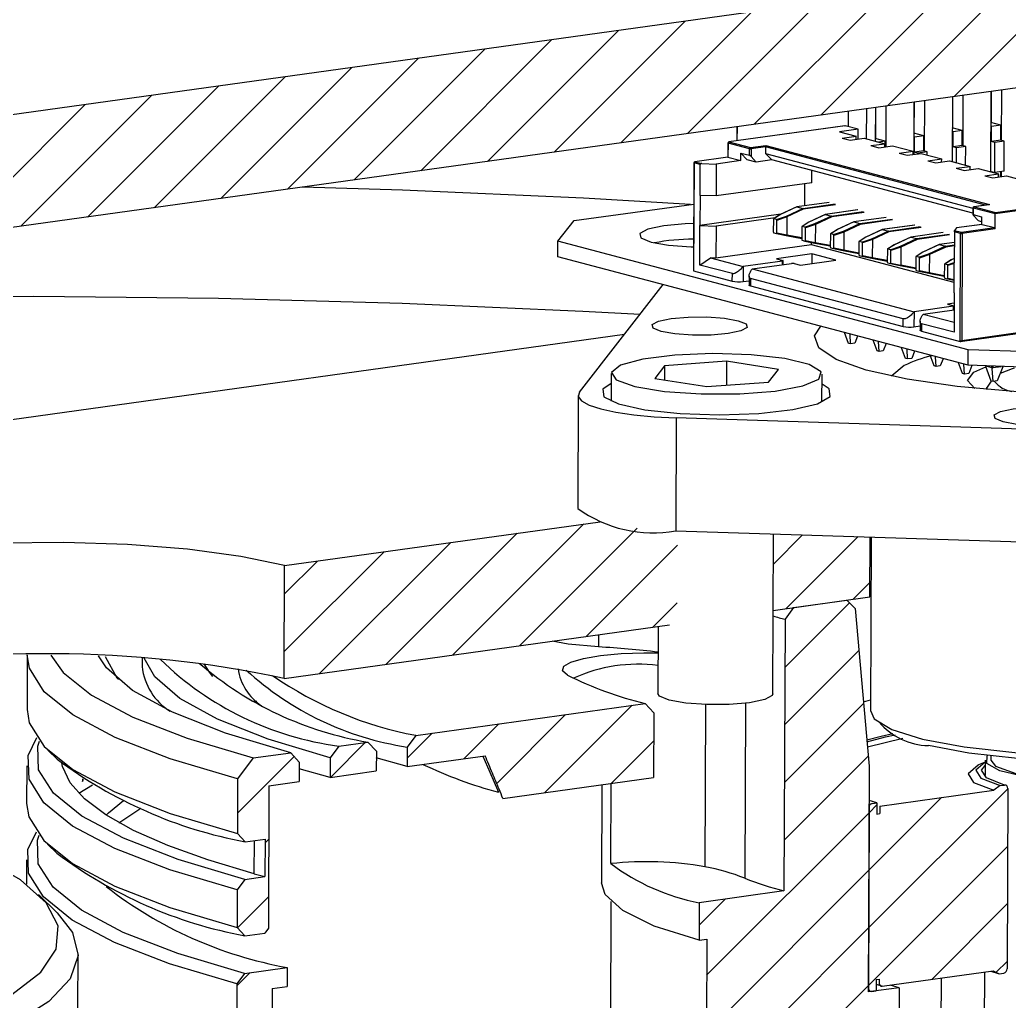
# Model space of a CAD drawing. Header units: millimetres. Extents: x 0 to 1189, y 0 to 841.
# Drawn here: x 543.7 to 621.2, y 621.9 to 698.7 of the extents above; entities that cross this region are included whole.
import ezdxf

# ---------------------------------------------------------------- set-up
doc = ezdxf.new("R2010")
doc.units = ezdxf.units.MM

# ---------------------------------------------------------------- blocks, each defined once
blk = doc.blocks.new('SW_HATCH_0')
at = {"color": 0, "linetype": 'Continuous', "lineweight": 18}
for p, q in [((37.447, 387.677), (47.7, 397.93)), ((27.016, 386.226), (37.268, 396.478)), ((32.231, 386.952), (42.484, 397.204)), ((21.8, 385.5), (32.052, 395.753)), ((16.584, 384.775), (26.837, 395.027)), ((11.369, 384.049), (21.621, 394.302)), ((6.153, 383.324), (16.405, 393.576)), ((0.937, 382.598), (11.19, 392.85)), ((-4.279, 381.872), (5.974, 392.125)), ((-9.494, 381.147), (0.758, 391.399)), ((-14.71, 380.421), (-4.458, 390.674)), ((-19.926, 379.696), (-9.673, 389.948)), ((-25.142, 378.97), (-14.889, 389.222)), ((-30.357, 378.244), (-20.105, 388.497)), ((-35.573, 377.519), (-25.321, 387.771)), ((-40.789, 376.793), (-30.536, 387.046)), ((-1.764, 343.975), (8.488, 354.228)), ((3.451, 344.701), (12.657, 353.907)), ((-6.98, 343.25), (3.272, 353.502)), ((23.312, 351.091), (25.598, 353.377)), ((24.314, 347.603), (29.946, 353.236)), ((-12.196, 342.524), (-1.943, 352.777)), ((8.667, 345.427), (15.804, 352.564)), ((-14.964, 344.247), (-7.159, 352.051)), ((-14.947, 348.754), (-12.375, 351.325)), ((29.53, 348.329), (30.86, 349.659)), ((13.883, 346.152), (15.787, 348.057)), ((24.206, 343.005), (29.259, 348.058)), ((24.189, 338.498), (30.006, 344.315)), ((5.428, 333.208), (12.263, 340.043)), ((24.172, 333.991), (30.371, 340.19)), ((1.657, 333.927), (7.048, 339.317)), ((-0.902, 335.858), (1.832, 338.592)), ((-5.352, 335.898), (-3.384, 337.866)), ((-11.333, 334.406), (-8.599, 337.14)), ((10.644, 333.933), (13.939, 337.228)), ((24.155, 329.484), (30.736, 336.064)), ((-18.627, 331.603), (-14.195, 336.035)), ((30.759, 322.617), (41.648, 333.506)), ((30.776, 327.124), (36.471, 332.819)), ((30.793, 331.631), (31.398, 332.236)), ((18.089, 318.927), (30.793, 331.631)), ((-16.466, 329.274), (-16.185, 329.554)), ((30.742, 318.11), (41.631, 328.999)), ((18.072, 314.42), (30.776, 327.124)), ((-18.632, 322.618), (-16.202, 325.047)), ((17.501, 322.829), (19.546, 324.875)), ((35.714, 318.592), (41.614, 324.492)), ((18.055, 309.913), (30.759, 322.617)), ((40.755, 319.143), (41.597, 319.985)), ((-18.678, 318.082), (-17.648, 319.112)), ((18.038, 305.406), (30.742, 318.11))]:
    blk.add_line(p, q, dxfattribs=at)

msp = doc.modelspace()

# ---------------------------------------------------------------- linework, layer by layer
at = {"color": 7, "linetype": 'Continuous', "lineweight": 25}
for p, q in [((710.528, 714.512), (382.5, 668.878)), ((717.73, 706.688), (382.467, 660.047)), ((619.736, 693.055), (619.712, 686.763)), ((619.767, 690.61), (619.776, 693.061)), ((620.565, 689.221), (620.58, 693.173)), ((613.706, 692.217), (613.69, 688.121)), ((613.737, 689.772), (613.746, 692.222)), ((614.535, 688.382), (614.55, 692.334)), ((616.721, 692.636), (616.702, 687.559)), ((616.752, 690.191), (616.761, 692.642)), ((617.55, 688.801), (617.565, 692.753)), ((608.567, 691.502), (608.562, 690.296)), ((610.005, 689.331), (610.014, 691.703)), ((610.691, 691.797), (610.681, 689.152)), ((610.722, 689.352), (610.731, 691.803)), ((611.523, 688.719), (611.535, 691.915)), ((608.313, 690.36), (599.22, 689.095)), ((608.326, 690.359), (599.233, 689.094)), ((599.848, 690.289), (599.844, 689.182)), ((599.866, 690.291), (599.862, 689.184)), ((609.343, 690.09), (607.896, 689.889)), ((607.896, 689.889), (609.189, 689.546)), ((609.343, 690.09), (608.326, 690.359)), ((609.34, 689.315), (609.343, 690.09)), ((616.771, 689.894), (616.71, 689.91)), ((617.494, 689.995), (616.712, 690.202)), ((616.766, 688.716), (616.771, 689.894)), ((617.494, 689.995), (616.771, 689.894)), ((617.49, 688.817), (617.494, 689.995)), ((619.786, 690.313), (619.725, 690.329)), ((620.509, 690.414), (619.727, 690.621)), ((619.781, 689.136), (619.786, 690.313)), ((620.509, 690.414), (619.786, 690.313)), ((620.505, 689.237), (620.509, 690.414)), ((608.103, 689.395), (609.189, 689.546)), ((608.103, 689.395), (608.728, 689.23)), ((608.728, 689.23), (609.813, 689.381)), ((609.188, 689.294), (609.189, 689.546)), ((609.813, 689.381), (611.419, 688.957)), ((611.464, 689.156), (610.682, 689.363)), ((611.464, 689.156), (610.941, 689.083)), ((611.463, 688.711), (611.464, 689.156)), ((613.756, 689.474), (613.696, 689.49)), ((614.479, 689.575), (613.697, 689.782)), ((613.751, 688.297), (613.756, 689.474)), ((614.479, 689.575), (613.756, 689.474)), ((614.475, 688.398), (614.479, 689.575)), ((620.505, 689.237), (619.781, 689.136)), ((620.049, 689.065), (619.781, 689.136)), ((620.772, 689.166), (620.049, 689.065)), ((620.772, 689.166), (620.505, 689.237)), ((620.764, 686.811), (620.772, 689.166)), ((599.142, 689.006), (599.138, 687.907)), ((599.16, 688.996), (599.156, 687.906)), ((600.837, 688.552), (599.16, 688.996)), ((599.233, 689.094), (600.91, 688.65)), ((600.835, 688.052), (600.837, 688.552)), ((600.91, 688.65), (602.116, 688.818)), ((600.963, 688.548), (600.961, 687.959)), ((602.096, 688.706), (600.963, 688.548)), ((602.096, 688.706), (602.095, 688.205)), ((619.318, 684.15), (602.096, 688.706)), ((602.116, 688.818), (619.616, 684.189)), ((610.333, 688.806), (611.419, 688.957)), ((610.333, 688.806), (610.958, 688.64)), ((610.958, 688.64), (612.043, 688.791)), ((611.418, 688.704), (611.419, 688.957)), ((612.043, 688.791), (613.649, 688.367)), ((612.563, 688.216), (613.649, 688.367)), ((613.648, 688.115), (613.649, 688.367)), ((614.475, 688.398), (613.751, 688.297)), ((614.743, 688.327), (614.475, 688.398)), ((617.49, 688.817), (616.766, 688.716)), ((617.034, 688.646), (616.766, 688.716)), ((617.029, 687.472), (617.034, 688.646)), ((617.757, 688.746), (617.034, 688.646)), ((617.757, 688.746), (617.49, 688.817)), ((617.752, 687.281), (617.757, 688.746)), ((620.04, 686.71), (620.049, 689.065)), ((599.146, 687.908), (596.562, 687.548)), ((599.156, 687.906), (596.575, 687.547)), ((600.173, 687.637), (598.243, 687.369)), ((599.156, 687.906), (600.173, 687.637)), ((600.173, 687.637), (600.175, 688.226)), ((600.655, 687.705), (600.175, 688.226)), ((600.175, 688.226), (600.835, 688.052)), ((601.369, 687.516), (600.655, 687.705)), ((600.961, 687.959), (601.369, 687.516)), ((602.575, 687.684), (601.369, 687.516)), ((602.095, 688.205), (618.319, 683.913)), ((602.575, 687.684), (602.095, 688.205)), ((618.318, 683.519), (602.575, 687.684)), ((612.563, 688.216), (613.188, 688.051)), ((613.188, 688.051), (614.273, 688.202)), ((614.019, 688.226), (613.751, 688.297)), ((614.743, 688.327), (614.019, 688.226)), ((614.019, 688.166), (614.019, 688.226)), ((614.273, 688.202), (615.879, 687.777)), ((614.742, 688.078), (614.743, 688.327)), ((614.793, 687.626), (615.879, 687.777)), ((614.793, 687.626), (615.417, 687.461)), ((615.417, 687.461), (616.503, 687.612)), ((615.878, 687.525), (615.879, 687.777)), ((616.503, 687.612), (618.108, 687.187)), ((596.485, 687.459), (596.453, 679.029)), ((596.503, 687.449), (596.471, 679.001)), ((596.984, 687.322), (596.503, 687.449)), ((596.575, 687.547), (597.11, 687.406)), ((596.975, 684.908), (596.984, 687.322)), ((597.11, 687.406), (598.243, 687.369)), ((598.243, 687.369), (598.234, 684.867)), ((605.711, 685.907), (605.715, 686.853)), ((617.023, 687.036), (618.108, 687.187)), ((617.023, 687.036), (617.647, 686.871)), ((617.647, 686.871), (618.733, 687.022)), ((618.107, 686.935), (618.108, 687.187)), ((618.733, 687.022), (620.338, 686.597)), ((620.764, 686.811), (620.04, 686.71)), ((619.253, 686.446), (620.338, 686.597)), ((619.253, 686.446), (619.877, 686.281)), ((619.772, 686.781), (620.04, 686.71)), ((619.772, 686.747), (619.772, 686.781)), ((619.877, 686.281), (620.963, 686.432)), ((620.337, 686.345), (620.338, 686.597)), ((620.494, 686.367), (620.496, 686.774)), ((620.554, 686.375), (620.556, 686.782)), ((620.963, 686.432), (622.568, 686.007)), ((605.711, 685.907), (598.234, 684.867)), ((605.169, 684.102), (605.175, 685.833)), ((596.975, 684.908), (596.966, 682.553)), ((598.234, 684.867), (596.975, 684.908)), ((629.233, 684.74), (620.067, 683.465)), ((620.087, 683.578), (629.18, 684.843)), ((587.107, 682.937), (596.473, 684.24)), ((604.534, 684.013), (603.244, 683.413)), ((604.548, 684.014), (603.262, 683.415)), ((603.725, 683.293), (605.011, 683.891)), ((605.053, 683.824), (603.767, 683.225)), ((607.072, 684.367), (604.539, 684.015)), ((607.08, 684.366), (604.548, 684.014)), ((604.548, 684.014), (605.011, 683.891)), ((605.011, 683.891), (607.544, 684.244)), ((607.579, 684.175), (605.053, 683.824)), ((609.302, 683.777), (606.769, 683.425)), ((609.31, 683.776), (606.778, 683.424)), ((618.319, 683.933), (618.317, 683.415)), ((618.337, 683.923), (618.335, 683.422)), ((620.067, 683.465), (618.337, 683.923)), ((619.586, 684.187), (618.397, 684.022)), ((619.616, 684.189), (618.41, 684.021)), ((618.41, 684.021), (620.087, 683.578)), ((619.586, 684.186), (619.616, 684.189)), ((585.85, 681.322), (587.107, 682.937)), ((603.286, 683.432), (596.966, 682.553)), ((602.845, 683.155), (598.225, 682.512)), ((602.709, 683.033), (602.705, 682.054)), ((603.243, 683.412), (602.726, 683.078)), ((603.262, 683.415), (602.744, 683.081)), ((602.952, 683.026), (602.744, 683.081)), ((602.952, 683.026), (603.725, 683.293)), ((602.982, 681.981), (602.986, 682.96)), ((603.767, 683.229), (602.986, 682.96)), ((603.767, 683.225), (603.762, 681.828)), ((606.764, 683.423), (605.474, 682.823)), ((606.778, 683.424), (605.491, 682.825)), ((605.955, 682.703), (607.241, 683.301)), ((607.283, 683.234), (605.997, 682.635)), ((606.778, 683.424), (607.241, 683.301)), ((607.241, 683.301), (609.774, 683.654)), ((609.809, 683.585), (607.283, 683.234)), ((611.531, 683.187), (608.999, 682.835)), ((611.54, 683.187), (609.007, 682.834)), ((609.471, 682.712), (612.004, 683.064)), ((612.039, 682.996), (609.513, 682.644)), ((618.335, 683.422), (618.995, 683.248)), ((618.762, 682.915), (618.354, 683.358)), ((618.994, 682.854), (618.762, 682.915)), ((618.995, 683.248), (618.993, 682.64)), ((620.063, 682.288), (620.067, 683.465)), ((596.955, 679.462), (596.966, 682.553)), ((596.966, 682.553), (598.225, 682.512)), ((598.225, 682.512), (598.216, 680.01)), ((604.939, 682.443), (604.935, 681.464)), ((605.473, 682.822), (604.956, 682.488)), ((605.491, 682.825), (604.973, 682.491)), ((605.182, 682.436), (604.973, 682.491)), ((605.182, 682.436), (605.955, 682.703)), ((605.212, 681.391), (605.216, 682.37)), ((605.996, 682.639), (605.216, 682.37)), ((605.997, 682.635), (605.992, 681.238)), ((607.703, 682.232), (607.186, 681.898)), ((607.721, 682.236), (607.203, 681.901)), ((608.994, 682.833), (607.704, 682.233)), ((609.007, 682.834), (607.721, 682.236)), ((608.185, 682.113), (609.471, 682.712)), ((609.513, 682.644), (608.227, 682.045)), ((609.007, 682.834), (609.471, 682.712)), ((611.224, 682.243), (609.934, 681.643)), ((611.237, 682.244), (609.951, 681.646)), ((613.761, 682.597), (611.229, 682.245)), ((613.77, 682.597), (611.237, 682.244)), ((611.237, 682.244), (611.701, 682.122)), ((611.701, 682.122), (614.234, 682.474)), ((614.269, 682.406), (611.743, 682.054)), ((617.045, 682.366), (616.894, 682.173)), ((616.894, 682.173), (617.429, 682.031)), ((619.047, 682.645), (617.045, 682.366)), ((617.045, 682.366), (617.049, 682.368)), ((619.034, 682.646), (617.049, 682.37)), ((617.429, 682.031), (620.01, 682.39)), ((620.063, 682.288), (617.482, 681.929)), ((619.047, 682.645), (620.01, 682.39)), ((602.739, 681.988), (602.948, 681.933)), ((602.949, 681.932), (603.721, 681.777)), ((602.982, 681.981), (603.761, 681.824)), ((603.718, 681.778), (604.935, 681.549)), ((603.762, 681.828), (604.936, 681.607)), ((604.969, 681.398), (605.177, 681.343)), ((605.212, 681.391), (605.991, 681.234)), ((607.169, 681.853), (607.165, 680.874)), ((607.411, 681.846), (607.203, 681.901)), ((607.411, 681.846), (608.185, 682.113)), ((607.442, 680.801), (607.446, 681.78)), ((608.226, 682.049), (607.446, 681.78)), ((608.227, 682.045), (608.222, 680.648)), ((609.933, 681.642), (609.416, 681.309)), ((609.951, 681.646), (609.433, 681.311)), ((609.641, 681.256), (610.415, 681.523)), ((610.456, 681.459), (609.676, 681.19)), ((610.415, 681.523), (611.701, 682.122)), ((610.457, 681.456), (610.451, 680.059)), ((611.743, 682.054), (610.457, 681.456)), ((613.454, 681.654), (612.164, 681.053)), ((613.467, 681.655), (612.181, 681.056)), ((612.645, 680.933), (613.931, 681.532)), ((613.973, 681.465), (612.686, 680.866)), ((615.991, 682.007), (613.459, 681.655)), ((616, 682.007), (613.467, 681.655)), ((613.467, 681.655), (613.931, 681.532)), ((613.931, 681.532), (616.464, 681.884)), ((616.499, 681.816), (613.973, 681.465)), ((616.875, 682.06), (616.866, 679.646)), ((617.356, 681.933), (616.875, 682.06)), ((617.325, 673.485), (617.356, 681.933)), ((617.482, 681.929), (617.451, 673.569)), ((585.846, 680.111), (585.85, 681.322)), ((617.961, 672.828), (585.85, 681.322)), ((605.693, 681.05), (598.216, 680.01)), ((605.179, 681.343), (605.951, 681.188)), ((605.693, 681.05), (605.694, 681.239)), ((616.86, 678.096), (605.693, 681.05)), ((605.948, 681.188), (607.165, 680.959)), ((605.992, 681.238), (607.165, 681.017)), ((607.199, 680.808), (607.407, 680.753)), ((607.409, 680.753), (608.181, 680.598)), ((607.442, 680.801), (608.221, 680.644)), ((608.178, 680.598), (609.395, 680.369)), ((608.222, 680.648), (609.395, 680.428)), ((609.398, 681.263), (609.395, 680.284)), ((609.641, 681.256), (609.433, 681.311)), ((609.672, 680.211), (609.676, 681.19)), ((611.628, 680.674), (611.625, 679.694)), ((612.163, 681.053), (611.646, 680.719)), ((612.181, 681.056), (611.663, 680.721)), ((611.871, 680.666), (611.663, 680.721)), ((611.871, 680.666), (612.645, 680.933)), ((611.902, 679.621), (611.905, 680.6)), ((612.686, 680.87), (611.905, 680.6)), ((612.686, 680.866), (612.681, 679.469)), ((615.683, 681.064), (614.394, 680.463)), ((615.697, 681.065), (614.411, 680.466)), ((614.875, 680.343), (616.161, 680.942)), ((616.203, 680.875), (614.916, 680.276)), ((616.872, 681.23), (615.689, 681.065)), ((616.872, 681.228), (615.697, 681.065)), ((615.697, 681.065), (616.161, 680.942)), ((616.161, 680.942), (616.871, 681.041)), ((616.871, 680.968), (616.203, 680.875)), ((617.956, 671.617), (585.846, 680.111)), ((596.955, 679.462), (597.796, 680.024)), ((597.796, 680.024), (600.338, 679.351)), ((598.216, 680.01), (597.796, 680.024)), ((605.728, 680.335), (602.954, 679.949)), ((602.954, 679.949), (603.445, 679.819)), ((604.827, 679.454), (607.601, 679.84)), ((605.728, 680.335), (605.725, 679.579)), ((607.601, 679.84), (605.728, 680.335)), ((609.429, 680.218), (609.637, 680.163)), ((609.639, 680.163), (610.411, 680.008)), ((609.672, 680.211), (610.451, 680.055)), ((610.408, 680.009), (611.625, 679.779)), ((610.451, 680.059), (611.625, 679.838)), ((613.858, 680.084), (613.855, 679.105)), ((614.393, 680.463), (613.876, 680.129)), ((614.411, 680.466), (613.893, 680.132)), ((614.101, 680.076), (613.893, 680.132)), ((614.101, 680.076), (614.875, 680.343)), ((614.132, 679.031), (614.135, 680.01)), ((614.916, 680.28), (614.135, 680.01)), ((614.916, 680.276), (614.911, 678.879)), ((616.623, 679.873), (616.106, 679.539)), ((616.641, 679.876), (616.123, 679.542)), ((616.867, 679.987), (616.623, 679.873)), ((616.867, 679.981), (616.641, 679.876)), ((599.497, 678.79), (596.955, 679.462)), ((600.338, 679.351), (600.334, 678.174)), ((603.413, 679.779), (600.338, 679.351)), ((601.052, 679.162), (604.127, 679.59)), ((601.052, 679.162), (613.717, 675.812)), ((603.412, 679.491), (603.413, 679.779)), ((603.473, 679.499), (603.474, 679.802)), ((604.337, 679.583), (604.827, 679.454)), ((611.659, 679.628), (611.867, 679.573)), ((611.868, 679.573), (612.641, 679.418)), ((611.902, 679.621), (612.681, 679.465)), ((612.638, 679.419), (613.855, 679.19)), ((612.681, 679.469), (613.855, 679.248)), ((616.088, 679.494), (616.084, 678.515)), ((616.331, 679.487), (616.123, 679.542)), ((616.331, 679.487), (616.866, 679.671)), ((616.362, 678.441), (616.365, 679.421)), ((616.865, 679.593), (616.365, 679.421)), ((616.857, 677.291), (616.866, 679.646)), ((596.471, 679.001), (599.495, 678.201)), ((599.495, 678.201), (599.497, 678.79)), ((600.807, 678.601), (600.804, 677.893)), ((600.924, 678.412), (600.922, 677.824)), ((612.876, 675.251), (600.924, 678.412)), ((613.889, 679.039), (614.097, 678.984)), ((614.098, 678.983), (614.871, 678.828)), ((614.132, 679.031), (614.911, 678.875)), ((614.867, 678.829), (616.085, 678.6)), ((614.911, 678.879), (616.085, 678.658)), ((616.119, 678.449), (616.327, 678.394)), ((616.328, 678.393), (616.861, 678.287)), ((616.362, 678.441), (616.861, 678.341)), ((587.533, 669.509), (594.085, 677.931)), ((600.334, 678.174), (600.805, 678.239)), ((600.922, 677.824), (612.874, 674.662)), ((616.857, 677.291), (616.845, 674.201)), ((616.793, 676.24), (613.717, 675.812)), ((614.431, 675.623), (616.852, 675.96)), ((616.854, 676.482), (616.334, 676.41)), ((616.334, 676.41), (616.824, 676.28)), ((616.792, 675.952), (616.793, 676.24)), ((612.874, 674.662), (612.876, 675.251)), ((613.717, 675.812), (613.713, 674.635)), ((614.431, 675.623), (616.848, 674.984)), ((617.451, 673.569), (629.197, 675.203)), ((613.713, 674.635), (614.185, 674.7)), ((614.186, 675.061), (614.183, 674.354)), ((614.303, 674.873), (614.301, 674.284)), ((616.845, 674.201), (614.303, 674.873)), ((617.337, 673.484), (629.156, 675.128)), ((534.812, 666.222), (591.064, 674.047)), ((608.598, 673.335), (608.284, 674.176)), ((608.751, 673.294), (608.706, 674.064)), ((609.299, 673.907), (609.078, 673.34)), ((614.301, 674.284), (617.325, 673.485)), ((608.751, 673.294), (608.598, 673.335)), ((609.078, 673.34), (608.751, 673.294)), ((610.828, 672.745), (610.514, 673.586)), ((610.981, 672.705), (610.936, 673.474)), ((611.529, 673.317), (611.308, 672.75)), ((613.058, 672.155), (612.744, 672.996)), ((613.211, 672.115), (613.166, 672.884)), ((610.981, 672.705), (610.828, 672.745)), ((611.308, 672.75), (610.981, 672.705)), ((613.211, 672.115), (613.058, 672.155)), ((613.538, 672.16), (613.211, 672.115)), ((613.759, 672.727), (613.538, 672.16)), ((615.288, 671.565), (614.974, 672.406)), ((615.44, 671.525), (615.396, 672.294)), ((615.989, 672.137), (615.768, 671.57)), ((617.956, 671.617), (617.961, 672.828)), ((626.352, 672.556), (617.961, 672.828)), ((594.201, 671.584), (593.431, 670.595)), ((594.201, 671.584), (594.197, 670.475)), ((599.036, 671.934), (594.201, 671.584)), ((599.036, 671.934), (599.029, 670.067)), ((603.101, 671.295), (599.036, 671.934)), ((615.44, 671.525), (615.288, 671.565)), ((615.768, 671.57), (615.44, 671.525)), ((617.518, 670.975), (617.203, 671.816)), ((617.67, 670.935), (617.626, 671.704)), ((626.348, 671.344), (617.956, 671.617)), ((618.242, 671.608), (617.997, 670.981)), ((619.326, 671.573), (619.326, 671.529)), ((619.747, 670.386), (619.326, 671.513)), ((619.338, 671.572), (619.338, 671.568)), ((619.338, 671.568), (619.802, 671.446)), ((619.802, 671.446), (619.802, 671.557)), ((619.9, 670.345), (619.841, 671.377)), ((619.886, 671.554), (619.885, 671.443)), ((619.885, 671.443), (620.536, 671.533)), ((620.657, 671.49), (620.227, 670.391)), ((620.657, 671.49), (620.65, 671.53)), ((620.656, 671.51), (620.657, 671.49)), ((620.657, 671.51), (620.657, 671.529)), ((590.017, 670.976), (590.008, 668.81)), ((593.431, 670.595), (597.497, 669.956)), ((602.332, 670.306), (603.101, 671.295)), ((606.508, 668.749), (606.516, 670.914)), ((617.67, 670.935), (617.518, 670.975)), ((617.997, 670.981), (617.67, 670.935)), ((597.497, 669.956), (602.332, 670.306)), ((619.396, 669.875), (619.396, 669.722)), ((619.9, 670.345), (619.747, 670.386)), ((620.227, 670.391), (619.9, 670.345)), ((587.434, 669.253), (587.401, 660.422)), ((595.102, 667.507), (595.069, 658.676)), ((650.728, 665.699), (595.102, 667.507)), ((564.46, 655.945), (589.165, 659.382)), ((595.069, 658.676), (650.695, 656.868)), ((602.673, 645.908), (602.72, 658.427)), ((610.255, 653.49), (610.272, 658.182)), ((610.352, 658.179), (610.301, 644.594)), ((564.427, 647.114), (564.46, 655.945)), ((602.697, 652.438), (610.255, 653.49)), ((604.295, 652.661), (608.446, 653.238)), ((608.446, 653.238), (609.112, 652.6)), ((604.295, 652.661), (603.619, 651.745)), ((609.112, 652.6), (610.205, 640.244)), ((564.427, 647.114), (594.577, 651.309)), ((593.692, 651.186), (593.673, 645.942)), ((603.619, 651.745), (603.539, 630.49)), ((589.03, 650.537), (589.026, 649.581)), ((544.317, 648.929), (544.301, 644.694)), ((553.316, 648.7), (553.314, 648.045)), ((562.282, 645.3), (561.96, 645.308)), ((574.727, 642.663), (592.675, 645.16)), ((592.675, 645.16), (593.346, 644.431)), ((597.399, 645.072), (597.352, 632.385)), ((600.528, 645.176), (600.477, 631.487)), ((609.759, 645.288), (610.305, 645.433)), ((593.346, 644.431), (593.327, 639.366)), ((574.727, 642.663), (574.05, 641.747)), ((568.697, 641.824), (570.967, 642.14)), ((570.967, 642.14), (571.638, 641.412)), ((610.07, 641.774), (612.843, 642.451)), ((545.93, 641.5), (546.663, 640.79)), ((561.993, 640.892), (564.937, 641.301)), ((564.937, 641.301), (565.608, 640.573)), ((568.697, 641.824), (568.02, 640.908)), ((571.638, 641.412), (571.632, 639.879)), ((574.05, 641.747), (574.044, 640.214)), ((561.993, 640.892), (560.782, 639.252)), ((565.608, 640.573), (565.602, 639.04)), ((568.02, 640.908), (568.014, 639.376)), ((574.044, 640.214), (571.636, 640.894)), ((574.044, 640.214), (580.152, 641.064)), ((619.286, 640.574), (618.77, 640.343)), ((619.287, 640.733), (619.283, 639.556)), ((619.738, 641.045), (619.737, 640.732)), ((544.285, 640.278), (544.274, 637.335)), ((568.014, 639.376), (565.606, 640.051)), ((568.014, 639.376), (571.632, 639.879)), ((610.205, 640.244), (610.139, 622.582)), ((548.347, 638.131), (549.425, 638.787)), ((548.645, 639.26), (548.644, 639.041)), ((560.782, 639.252), (560.766, 634.984)), ((563.229, 638.71), (565.602, 639.04)), ((581.546, 637.728), (593.327, 639.366)), ((589.28, 638.803), (589.251, 631.132)), ((589.986, 632.624), (590.009, 638.905)), ((563.229, 638.71), (563.187, 627.571)), ((611.037, 637.123), (619.961, 638.365)), ((620.445, 638.726), (619.961, 638.365)), ((620.445, 638.726), (620.807, 638.776)), ((621.047, 638.516), (620.994, 624.386)), ((610.797, 637.384), (610.195, 637.551)), ((610.435, 637.333), (610.797, 637.384)), ((610.797, 637.384), (610.794, 636.501)), ((610.193, 637.006), (610.14, 622.876)), ((610.794, 636.501), (611.035, 636.534)), ((611.037, 637.123), (611.035, 636.534)), ((560.766, 634.984), (561.366, 634.332)), ((545.902, 634.141), (546.635, 633.431)), ((561.366, 634.332), (562.934, 634.55)), ((562.081, 631.833), (562.091, 634.433)), ((562.934, 634.55), (562.923, 631.606)), ((544.257, 632.919), (544.25, 631.019)), ((561.355, 631.388), (560.749, 630.568)), ((561.355, 631.388), (562.923, 631.606)), ((560.749, 630.568), (560.738, 627.625)), ((603.539, 630.49), (596.906, 629.567)), ((546.674, 628.781), (545.209, 630.202)), ((589.995, 629.66), (589.835, 586.975)), ((596.906, 629.567), (596.895, 626.624)), ((560.738, 627.625), (561.338, 626.973)), ((561.338, 626.973), (562.906, 627.191)), ((563.187, 627.571), (562.906, 627.191)), ((596.895, 626.624), (597.498, 626.708)), ((597.498, 626.708), (597.283, 569.307)), ((548.287, 621.319), (548.303, 625.587)), ((561.327, 624.029), (564.668, 624.494)), ((564.668, 624.494), (564.662, 623.022)), ((611.225, 623.027), (619.908, 624.235)), ((619.225, 624.14), (619.15, 604.233)), ((619.723, 624.209), (620.39, 624.008)), ((619.908, 624.235), (620.39, 624.008)), ((561.327, 624.029), (560.722, 623.209)), ((610.745, 623.549), (610.742, 622.666)), ((610.745, 623.549), (610.986, 623.582)), ((610.986, 623.582), (610.985, 623.288)), ((615.795, 607.449), (615.855, 623.671)), ((620.39, 624.008), (620.751, 624.058)), ((560.722, 623.209), (560.542, 575.229)), ((563.493, 622.859), (563.313, 574.879)), ((563.493, 622.859), (564.662, 623.022)), ((612.551, 622.918), (610.139, 622.582)), ((610.38, 622.616), (610.742, 622.666)), ((611.225, 623.027), (610.744, 623.16)), ((612.551, 622.918), (611.853, 623.115)), ((612.551, 622.918), (612.474, 602.312))]:
    msp.add_line(p, q, dxfattribs=at)
at = {"color": 7, "linetype": 'Continuous', "lineweight": 25, "flags": 128}
for points in [[(608.313, 690.36), (608.315, 690.36), (608.326, 690.359)], [(599.142, 689.006), (599.143, 689.005), (599.145, 689.002), (599.151, 688.998), (599.16, 688.996)], [(599.22, 689.095), (599.222, 689.095), (599.233, 689.094)], [(596.485, 687.459), (596.485, 687.459), (596.488, 687.455), (596.493, 687.452), (596.503, 687.449)], [(596.562, 687.548), (596.565, 687.548), (596.575, 687.547)], [(596.235, 684.207), (587.843, 684.695), (573.688, 685.318), (565.85, 685.559)], [(618.319, 683.933), (618.32, 683.932), (618.322, 683.929), (618.328, 683.926), (618.337, 683.923)], [(618.397, 684.022), (618.399, 684.022), (618.41, 684.021)], [(596.467, 682.704), (595.817, 682.685), (594.136, 682.538), (592.886, 682.277), (592.258, 681.942), (592.347, 681.583), (593.139, 681.256), (594.514, 681.01), (596.263, 680.882), (596.46, 680.877)], [(619.034, 682.646), (619.036, 682.646), (619.047, 682.645)], [(603.413, 679.779), (603.435, 679.783), (603.453, 679.787), (603.465, 679.792), (603.473, 679.798), (603.474, 679.803), (603.47, 679.809), (603.46, 679.814), (603.445, 679.819)], [(600.922, 677.824), (600.861, 677.843), (600.822, 677.865), (600.805, 677.887), (600.804, 677.893)], [(494.365, 675.614), (501.975, 676.026), (516.076, 676.596), (530.4, 676.928), (544.843, 677.021), (559.297, 676.874), (573.655, 676.487), (587.81, 675.864), (592.284, 675.615)], [(600.65, 674.57), (600.155, 674.306), (599.171, 674.1), (597.848, 673.985), (596.386, 673.977), (595.009, 674.077), (593.927, 674.271), (593.303, 674.529), (593.233, 674.811), (593.728, 675.075), (594.712, 675.28), (596.035, 675.396), (597.497, 675.404), (598.874, 675.304), (599.956, 675.11), (600.58, 674.852), (600.65, 674.57)], [(624.127, 669.421), (621.524, 669.559), (617.08, 669.958), (613.166, 670.529), (609.965, 671.248), (607.627, 672.08), (606.26, 672.986), (605.929, 673.924), (606.423, 674.668)], [(614.301, 674.284), (614.241, 674.304), (614.201, 674.326), (614.184, 674.348), (614.183, 674.354)], [(597.045, 669.375), (600.075, 669.385), (602.861, 669.606), (605.026, 670.008), (606.278, 670.536), (606.448, 671.12), (605.514, 671.68), (603.6, 672.141), (600.966, 672.44), (597.968, 672.537), (595.01, 672.42), (592.491, 672.103), (590.753, 671.63), (590.03, 671.064), (590.418, 670.483), (591.867, 669.964), (594.18, 669.577), (597.045, 669.375)], [(612.937, 671.597), (611.979, 670.804), (611.961, 670.765)], [(618.465, 669.809), (617.902, 670.417), (618.386, 671.076), (619.336, 671.486)], [(621.557, 671.395), (621.39, 671.349), (620.461, 670.989)], [(590.014, 670.199), (589.36, 669.763), (589.441, 669.159), (590.586, 668.594), (592.657, 668.135), (595.403, 667.837), (598.494, 667.736), (601.558, 667.846), (604.223, 668.151), (606.169, 668.616), (607.162, 669.184), (607.162, 669.184)], [(607.162, 669.184), (607.081, 669.788), (606.514, 670.137)], [(619.432, 669.719), (619.401, 669.818), (619.783, 670.376)], [(587.533, 669.509), (587.445, 669.169), (587.701, 668.831), (588.293, 668.508), (589.198, 668.213), (590.381, 667.956), (591.797, 667.748), (593.391, 667.596), (595.102, 667.507)], [(627.409, 667.492), (626.914, 667.228), (625.93, 667.022), (624.606, 666.907), (623.145, 666.898), (621.768, 666.999), (620.685, 667.193), (620.061, 667.45), (619.991, 667.733), (620.486, 667.997), (621.47, 668.202), (622.794, 668.318), (624.255, 668.326), (625.632, 668.225), (626.715, 668.032), (627.339, 667.774), (627.409, 667.492)], [(564.46, 655.945), (561.03, 656.67), (556.864, 657.231), (552.172, 657.603), (547.189, 657.765), (542.165, 657.709), (537.352, 657.439), (532.991, 656.968), (529.301, 656.319), (526.467, 655.525), (524.632, 654.626), (523.886, 653.668), (524.267, 652.697), (525.757, 651.763), (528.281, 650.912)], [(589.026, 649.581), (586.662, 649.806), (585.39, 650.031)], [(560.782, 639.252), (555.513, 640.824), (551.2, 642.5), (547.898, 644.255), (545.651, 646.069), (544.488, 647.916), (544.317, 648.962)], [(546.178, 648.94), (547.138, 647.581), (549.345, 645.802), (552.588, 644.079), (556.822, 642.435), (561.993, 640.892)], [(564.937, 641.301), (559.827, 642.833), (555.682, 644.469), (552.562, 646.183), (550.511, 647.954), (549.884, 648.873)], [(586.598, 647.376), (586.217, 647.716), (586.308, 648.063), (586.865, 648.391), (587.848, 648.678), (589.191, 648.904), (590.799, 649.054), (592.562, 649.117), (593.685, 649.11)], [(550.418, 648.822), (551.319, 647.173), (551.451, 647.02)], [(568.02, 640.908), (563.162, 642.365), (559.221, 643.919), (556.253, 645.549), (554.3, 647.232), (553.457, 648.691)], [(558.142, 648.252), (558.549, 647.597), (558.809, 647.277)], [(602.673, 645.908), (602.623, 645.78), (602.029, 645.463), (600.849, 645.217), (599.26, 645.078), (597.507, 645.068), (595.854, 645.189), (594.555, 645.421), (593.806, 645.731), (593.673, 645.942)], [(544.301, 644.694), (544.472, 643.648), (545.635, 641.8), (547.882, 639.987), (551.184, 638.231), (555.497, 636.556), (560.766, 634.984)], [(610.301, 644.594), (610.604, 643.956), (611.978, 643.121), (614.377, 642.375)], [(614.377, 642.375), (617.651, 641.764), (621.594, 641.327), (625.959, 641.091), (630.471, 641.07), (634.846, 641.267), (638.811, 641.668), (642.115, 642.249), (644.551, 642.973), (645.966, 643.795), (646.193, 644.082)], [(645.587, 643.495), (645.375, 643.231), (644.007, 642.437), (641.652, 641.737), (638.458, 641.175), (634.626, 640.787), (630.396, 640.597), (626.035, 640.617), (621.815, 640.845), (618.004, 641.268), (614.839, 641.858)], [(610.022, 642.318), (611.139, 642.6), (612.047, 642.797)], [(610.035, 642.166), (611.487, 642.543), (612.232, 642.707)], [(560.749, 630.568), (555.484, 632.14), (551.172, 633.814), (547.871, 635.568), (545.623, 637.38), (544.458, 639.226), (544.391, 641.082), (545.076, 642.483)], [(561.355, 631.388), (556.137, 632.946), (551.863, 634.604), (548.591, 636.343), (546.364, 638.139), (545.209, 639.969), (545.143, 641.808), (545.277, 642.216)], [(562.081, 631.833), (558.464, 632.915), (555.309, 634.048), (552.637, 635.226), (550.467, 636.44), (548.811, 637.682), (547.682, 638.944), (547.087, 640.218), (547.026, 640.513)], [(579.97, 641.039), (580.514, 639.785), (581.198, 638.207)], [(618.77, 640.343), (618.725, 640.323), (617.946, 639.66), (618.375, 638.981), (619.961, 638.365)], [(619.322, 640.59), (619.28, 640.571), (618.546, 639.946), (618.95, 639.306), (620.445, 638.726)], [(633.99, 639.335), (631.265, 639.05), (628.181, 638.963), (625.109, 639.086), (622.421, 639.404), (620.44, 639.877), (619.406, 640.45), (619.443, 641.053), (619.467, 641.076)], [(619.737, 640.732), (620.103, 640.252), (621.673, 639.678), (624.25, 639.26), (627.441, 639.061), (630.761, 639.111), (633.705, 639.404)], [(620.807, 638.776), (619.381, 639.33), (618.996, 639.94), (619.285, 640.302)], [(548.644, 639.041), (548.692, 639.173), (548.709, 639.219)], [(544.274, 637.335), (544.447, 636.282), (545.612, 634.437), (547.86, 632.625), (551.161, 630.87), (555.473, 629.196), (560.738, 627.625)], [(550.503, 636.417), (550.674, 636.588), (551.85, 637.559)], [(551.493, 635.826), (553.041, 636.863), (553.226, 636.971)], [(560.722, 623.209), (555.456, 624.781), (551.145, 626.455), (547.843, 628.209), (545.595, 630.021), (544.43, 631.867), (544.364, 633.723), (545.048, 635.124)], [(561.327, 624.029), (556.109, 625.587), (551.836, 627.246), (548.564, 628.984), (546.336, 630.78), (545.182, 632.61), (545.115, 634.449), (545.249, 634.857)], [(543.12, 622.383), (545.386, 624.138), (546.596, 625.936), (546.734, 627.753), (545.798, 629.564), (543.8, 631.347), (540.766, 633.079)], [(596.895, 626.624), (593.392, 627.736), (590.916, 628.945), (589.538, 630.213), (589.251, 631.132)], [(546.674, 628.781), (547.869, 627.246), (548.298, 625.431), (547.674, 623.621), (546.002, 621.84), (543.306, 620.11), (539.617, 618.452), (534.984, 616.888), (529.463, 615.437), (523.124, 614.118), (516.047, 612.946), (508.321, 611.937), (500.042, 611.104), (491.314, 610.456), (482.248, 610.002), (472.956, 609.747), (463.556, 609.696), (454.165, 609.847), (444.901, 610.201), (435.881, 610.751), (427.217, 611.492)]]:
    msp.add_lwpolyline(points, dxfattribs=at)
at = {"color": 7, "linetype": 'Continuous', "lineweight": 25}
for centre, radius, start, end in [((599.232, 689.006), 0.09, 97.92, 179.78534), ((599.256, 689), 0.0965, 104.20445, 182.8733), ((600.933, 688.557), 0.0965, 104.20445, 182.8733), ((600.912, 688.921), 0.376, 258.50485, 277.77309), ((600.86, 688.559), 0.104, 353.70475, 61.16028), ((596.575, 687.459), 0.09, 97.92, 179.78534), ((596.599, 687.454), 0.0965, 104.20445, 182.8733), ((618.409, 683.933), 0.09, 97.92, 179.78534), ((618.433, 683.928), 0.0965, 104.20445, 182.8733), ((619.96, 682.299), 0.104, 353.70475, 61.16028), ((596.547, 664.492), 17.002, 90.28556, 100.72352), ((617.453, 681.938), 0.0965, 104.20445, 182.8733), ((617.431, 682.301), 0.376, 258.50485, 277.77309), ((617.379, 681.94), 0.104, 353.70475, 61.16028), ((604.212, 678.969), 0.627, 78.50485, 97.77309), ((599.994, 680.659), 2.508, 258.50485, 277.77309), ((616.798, 676.322), 0.082, 266.02841, 311.7148), ((616.82, 676.236), 0.0443, 41.18677, 84.22134), ((613.374, 677.12), 2.508, 258.50485, 277.77309), ((617.623, 661.798), 10.863, 103.3276, 115.55724), ((621.715, 671.714), 2.173, 218.51221, 260.6638), ((593.261, 668.442), 9.933, 233.84795, 280.48824), ((612.081, 683.82), 33.173, 253.56524, 255.22068), ((545.996, 560.517), 88.537, 77.98447, 101.4018), ((585.019, 576.71), 72.981, 83.18086, 86.85294), ((571.975, 666.344), 24.738, 225.84685, 262.38603), ((575.354, 668.683), 26.903, 229.28348, 260.61496), ((592.099, 636.157), 12.072, 82.46889, 114.61847), ((557.942, 648.515), 4.652, 185.79554, 238.54989), ((564.983, 648.488), 4.211, 188.45234, 236.53724), ((577.702, 665.605), 24.135, 227.6779, 261.29666), ((580.131, 671.396), 29.236, 235.36536, 259.34813), ((599.381, 672.996), 28.633, 243.48226, 256.45446), ((615.03, 647.258), 5.403, 221.37339, 267.97232), ((567.914, 669.209), 35.486, 233.21103, 259.36634), ((590.674, 673.087), 36.144, 244.78895, 254.80142), ((620.818, 638.546), 0.231, 352.54446, 92.72014), ((610.514, 637.022), 0.322, 104.20445, 182.8733), ((567.906, 661.893), 35.532, 233.22817, 259.34919), ((592.819, 606.366), 26.41, 80.11744, 96.15822), ((600.024, 645.987), 16.713, 233.0865, 259.24881), ((587.189, 723.361), 94.909, 254.66023, 255.18622), ((593.838, 614.257), 18.465, 68.92933, 79.03041), ((609.74, 654.729), 25.02, 248.26909, 255.64977), ((570.39, 656.295), 32.312, 231.98805, 259.79919), ((620.673, 624.37), 0.322, 284.20445, 2.8733), ((610.369, 622.846), 0.231, 172.54446, 272.72014), ((611.214, 623.258), 0.231, 172.54446, 272.72014)]:
    msp.add_arc(centre, radius, start, end, dxfattribs=at)
for points, knots in [([(712.796, 714.382), (711.274, 714.776), (706.812, 715.93), (698.867, 717.742), (688.769, 719.765), (678.054, 721.636), (666.775, 723.355), (654.974, 724.916), (642.7, 726.315), (630.004, 727.549), (616.94, 728.612), (603.566, 729.5), (589.938, 730.211), (576.118, 730.742), (562.168, 731.09), (548.148, 731.254), (534.121, 731.234), (520.151, 731.03), (506.3, 730.641), (492.629, 730.071), (479.198, 729.321), (466.069, 728.395), (453.297, 727.295), (440.938, 726.026), (429.047, 724.592), (417.671, 722.999), (406.86, 721.25), (396.653, 719.35), (387.091, 717.302), (378.205, 715.108), (370.019, 712.764), (362.552, 710.262), (355.808, 707.578), (349.787, 704.669), (344.487, 701.453), (340.28, 698.063), (337.141, 694.529), (335.056, 691.015), (333.734, 687.435), (333.615, 684.983), (333.559, 683.835)], [0, 0, 0, 0, 0.014304, 0.04193, 0.069424, 0.096803, 0.124098, 0.151328, 0.178511, 0.205657, 0.232775, 0.259871, 0.286951, 0.314019, 0.34108, 0.368135, 0.395189, 0.422244, 0.449302, 0.476366, 0.50344, 0.530527, 0.557632, 0.58476, 0.611918, 0.639115, 0.666362, 0.693675, 0.721074, 0.748589, 0.776264, 0.804159, 0.832369, 0.861024, 0.89028, 0.920121, 0.943455, 0.964108, 0.98319, 1, 1, 1, 1]), ([(602.096, 688.706), (602.097, 688.714), (602.097, 688.732), (602.1, 688.76), (602.104, 688.786), (602.109, 688.807), (602.114, 688.815), (602.116, 688.818)], [0, 0, 0, 0, 0.146754, 0.316126, 0.510248, 0.757793, 1, 1, 1, 1]), ([(599.146, 687.907), (599.146, 687.907), (599.148, 687.908), (599.152, 687.907), (599.156, 687.906)], [0, 0, 0, 0, 0.104348, 1, 1, 1, 1]), ([(600.961, 687.959), (600.95, 687.97), (600.928, 687.992), (600.893, 688.02), (600.866, 688.038), (600.848, 688.047), (600.839, 688.05), (600.835, 688.052)], [0, 0, 0, 0, 0.31012, 0.616121, 0.758896, 0.886022, 1, 1, 1, 1]), ([(597.11, 687.406), (597.093, 687.405), (597.058, 687.403), (597.019, 687.384), (596.996, 687.361), (596.986, 687.341), (596.985, 687.328), (596.984, 687.322)], [0, 0, 0, 0, 0.31012, 0.616121, 0.758896, 0.886022, 1, 1, 1, 1]), ([(604.534, 684.012), (604.535, 684.013), (604.539, 684.016), (604.544, 684.015), (604.548, 684.014)], [0, 0, 0, 0, 0.184753, 1, 1, 1, 1]), ([(605.053, 683.824), (605.052, 683.832), (605.049, 683.85), (605.037, 683.872), (605.024, 683.886), (605.015, 683.89), (605.011, 683.891)], [0, 0, 0, 0, 0.271315, 0.563805, 0.790595, 1, 1, 1, 1]), ([(602.744, 683.081), (602.739, 683.081), (602.728, 683.082), (602.717, 683.07), (602.71, 683.052), (602.709, 683.039), (602.709, 683.033)], [0, 0, 0, 0, 0.273222, 0.561394, 0.786639, 1, 1, 1, 1]), ([(602.986, 682.96), (602.985, 682.968), (602.984, 682.985), (602.975, 683.007), (602.963, 683.021), (602.956, 683.024), (602.952, 683.026)], [0, 0, 0, 0, 0.273222, 0.5613939, 0.7866392, 1, 1, 1, 1]), ([(603.244, 683.411), (603.246, 683.413), (603.25, 683.416), (603.257, 683.416), (603.262, 683.415)], [0, 0, 0, 0, 0.35158, 1, 1, 1, 1]), ([(603.767, 683.229), (603.764, 683.237), (603.759, 683.253), (603.747, 683.273), (603.735, 683.287), (603.729, 683.291), (603.725, 683.293)], [0, 0, 0, 0, 0.2701129, 0.5609726, 0.7881359, 1, 1, 1, 1]), ([(603.767, 683.225), (603.767, 683.226), (603.767, 683.227), (603.767, 683.228), (603.767, 683.229)], [0, 0, 0, 0, 0.564082, 1, 1, 1, 1]), ([(606.764, 683.423), (606.765, 683.423), (606.769, 683.426), (606.773, 683.425), (606.778, 683.424)], [0, 0, 0, 0, 0.184753, 1, 1, 1, 1]), ([(607.283, 683.234), (607.282, 683.242), (607.279, 683.26), (607.267, 683.282), (607.254, 683.296), (607.245, 683.3), (607.241, 683.301)], [0, 0, 0, 0, 0.271315, 0.563805, 0.790595, 1, 1, 1, 1]), ([(618.335, 683.422), (618.331, 683.423), (618.321, 683.425), (618.316, 683.418), (618.319, 683.404), (618.332, 683.384), (618.346, 683.367), (618.354, 683.358)], [0, 0, 0, 0, 0.146754, 0.316126, 0.510248, 0.757793, 1, 1, 1, 1]), ([(620.067, 683.465), (620.068, 683.474), (620.068, 683.492), (620.071, 683.519), (620.075, 683.546), (620.08, 683.567), (620.085, 683.574), (620.087, 683.578)], [0, 0, 0, 0, 0.146754, 0.316126, 0.510248, 0.757793, 1, 1, 1, 1]), ([(604.973, 682.491), (604.968, 682.491), (604.958, 682.492), (604.947, 682.48), (604.94, 682.462), (604.939, 682.449), (604.939, 682.443)], [0, 0, 0, 0, 0.273222, 0.561394, 0.786639, 1, 1, 1, 1]), ([(605.216, 682.37), (605.215, 682.378), (605.214, 682.395), (605.205, 682.417), (605.193, 682.431), (605.185, 682.434), (605.182, 682.436)], [0, 0, 0, 0, 0.273222, 0.5613939, 0.7866392, 1, 1, 1, 1]), ([(605.474, 682.821), (605.475, 682.823), (605.48, 682.826), (605.487, 682.826), (605.491, 682.825)], [0, 0, 0, 0, 0.35158, 1, 1, 1, 1]), ([(605.996, 682.639), (605.994, 682.647), (605.989, 682.663), (605.977, 682.683), (605.965, 682.697), (605.959, 682.701), (605.955, 682.703)], [0, 0, 0, 0, 0.2701129, 0.5609726, 0.7881359, 1, 1, 1, 1]), ([(605.997, 682.635), (605.997, 682.636), (605.997, 682.637), (605.997, 682.639), (605.996, 682.639)], [0, 0, 0, 0, 0.564082, 1, 1, 1, 1]), ([(607.704, 682.232), (607.705, 682.233), (607.71, 682.237), (607.717, 682.236), (607.721, 682.236)], [0, 0, 0, 0, 0.35158, 1, 1, 1, 1]), ([(608.994, 682.833), (608.995, 682.833), (608.998, 682.836), (609.003, 682.835), (609.007, 682.834)], [0, 0, 0, 0, 0.184753, 1, 1, 1, 1]), ([(609.513, 682.644), (609.512, 682.653), (609.508, 682.67), (609.497, 682.692), (609.483, 682.707), (609.475, 682.71), (609.471, 682.712)], [0, 0, 0, 0, 0.271315, 0.563805, 0.790595, 1, 1, 1, 1]), ([(611.224, 682.243), (611.225, 682.243), (611.228, 682.246), (611.233, 682.245), (611.237, 682.244)], [0, 0, 0, 0, 0.184753, 1, 1, 1, 1]), ([(616.875, 682.06), (616.875, 682.069), (616.875, 682.087), (616.878, 682.114), (616.882, 682.141), (616.888, 682.162), (616.892, 682.169), (616.894, 682.173)], [0, 0, 0, 0, 0.146754, 0.316126, 0.510248, 0.757793, 1, 1, 1, 1]), ([(602.705, 682.054), (602.706, 682.046), (602.707, 682.028), (602.716, 682.007), (602.728, 681.993), (602.736, 681.989), (602.739, 681.988)], [0, 0, 0, 0, 0.273222, 0.561394, 0.786639, 1, 1, 1, 1]), ([(602.948, 681.933), (602.953, 681.932), (602.963, 681.932), (602.974, 681.944), (602.981, 681.961), (602.982, 681.974), (602.982, 681.981)], [0, 0, 0, 0, 0.273222, 0.5613939, 0.7866392, 1, 1, 1, 1]), ([(603.72, 681.778), (603.724, 681.778), (603.733, 681.777), (603.746, 681.789), (603.756, 681.806), (603.759, 681.818), (603.761, 681.824)], [0, 0, 0, 0, 0.2720403, 0.5634697, 0.7897098, 1, 1, 1, 1]), ([(603.761, 681.824), (603.761, 681.825), (603.762, 681.826), (603.762, 681.828), (603.762, 681.828)], [0, 0, 0, 0, 0.555442, 1, 1, 1, 1]), ([(604.935, 681.464), (604.936, 681.456), (604.937, 681.439), (604.946, 681.417), (604.958, 681.403), (604.965, 681.4), (604.969, 681.398)], [0, 0, 0, 0, 0.273222, 0.561394, 0.786639, 1, 1, 1, 1]), ([(605.177, 681.343), (605.182, 681.343), (605.193, 681.342), (605.204, 681.354), (605.211, 681.372), (605.212, 681.384), (605.212, 681.391)], [0, 0, 0, 0, 0.273222, 0.5613939, 0.7866392, 1, 1, 1, 1]), ([(607.203, 681.901), (607.198, 681.901), (607.188, 681.902), (607.176, 681.89), (607.17, 681.872), (607.169, 681.86), (607.169, 681.853)], [0, 0, 0, 0, 0.273222, 0.561394, 0.786639, 1, 1, 1, 1]), ([(607.446, 681.78), (607.445, 681.788), (607.444, 681.805), (607.435, 681.827), (607.423, 681.841), (607.415, 681.844), (607.411, 681.846)], [0, 0, 0, 0, 0.273222, 0.5613939, 0.7866392, 1, 1, 1, 1]), ([(608.226, 682.049), (608.224, 682.057), (608.219, 682.073), (608.207, 682.093), (608.195, 682.107), (608.188, 682.111), (608.185, 682.113)], [0, 0, 0, 0, 0.2701129, 0.5609726, 0.7881359, 1, 1, 1, 1]), ([(608.227, 682.045), (608.227, 682.046), (608.227, 682.047), (608.226, 682.049), (608.226, 682.049)], [0, 0, 0, 0, 0.564082, 1, 1, 1, 1]), ([(609.934, 681.642), (609.935, 681.643), (609.94, 681.647), (609.947, 681.646), (609.951, 681.646)], [0, 0, 0, 0, 0.35158, 1, 1, 1, 1]), ([(610.456, 681.459), (610.454, 681.467), (610.449, 681.483), (610.437, 681.504), (610.425, 681.517), (610.418, 681.521), (610.415, 681.523)], [0, 0, 0, 0, 0.2701129, 0.5609726, 0.7881359, 1, 1, 1, 1]), ([(610.457, 681.456), (610.457, 681.456), (610.457, 681.458), (610.456, 681.459), (610.456, 681.459)], [0, 0, 0, 0, 0.564082, 1, 1, 1, 1]), ([(611.743, 682.054), (611.741, 682.063), (611.738, 682.08), (611.727, 682.102), (611.713, 682.117), (611.705, 682.12), (611.701, 682.122)], [0, 0, 0, 0, 0.271315, 0.563805, 0.790595, 1, 1, 1, 1]), ([(613.454, 681.653), (613.455, 681.654), (613.458, 681.657), (613.463, 681.655), (613.467, 681.655)], [0, 0, 0, 0, 0.184753, 1, 1, 1, 1]), ([(613.973, 681.465), (613.971, 681.473), (613.968, 681.49), (613.956, 681.512), (613.943, 681.527), (613.935, 681.53), (613.931, 681.532)], [0, 0, 0, 0, 0.271315, 0.563805, 0.790595, 1, 1, 1, 1]), ([(605.95, 681.188), (605.954, 681.188), (605.963, 681.187), (605.976, 681.199), (605.985, 681.216), (605.989, 681.228), (605.991, 681.234)], [0, 0, 0, 0, 0.2720403, 0.5634697, 0.7897098, 1, 1, 1, 1]), ([(605.991, 681.234), (605.991, 681.235), (605.992, 681.236), (605.992, 681.238), (605.992, 681.238)], [0, 0, 0, 0, 0.555442, 1, 1, 1, 1]), ([(607.165, 680.874), (607.165, 680.866), (607.167, 680.849), (607.176, 680.827), (607.187, 680.813), (607.195, 680.81), (607.199, 680.808)], [0, 0, 0, 0, 0.273222, 0.561394, 0.786639, 1, 1, 1, 1]), ([(607.407, 680.753), (607.412, 680.753), (607.422, 680.752), (607.434, 680.764), (607.441, 680.782), (607.442, 680.795), (607.442, 680.801)], [0, 0, 0, 0, 0.273222, 0.5613939, 0.7866392, 1, 1, 1, 1]), ([(608.179, 680.598), (608.184, 680.598), (608.193, 680.598), (608.205, 680.609), (608.215, 680.626), (608.219, 680.638), (608.221, 680.644)], [0, 0, 0, 0, 0.2720403, 0.5634697, 0.7897098, 1, 1, 1, 1]), ([(608.221, 680.644), (608.221, 680.645), (608.221, 680.647), (608.221, 680.648), (608.222, 680.648)], [0, 0, 0, 0, 0.555442, 1, 1, 1, 1]), ([(609.433, 681.311), (609.428, 681.312), (609.418, 681.312), (609.406, 681.3), (609.4, 681.283), (609.399, 681.27), (609.398, 681.263)], [0, 0, 0, 0, 0.273222, 0.561394, 0.786639, 1, 1, 1, 1]), ([(609.676, 681.19), (609.675, 681.199), (609.674, 681.216), (609.665, 681.237), (609.653, 681.251), (609.645, 681.255), (609.641, 681.256)], [0, 0, 0, 0, 0.273222, 0.5613939, 0.7866392, 1, 1, 1, 1]), ([(611.663, 680.721), (611.658, 680.722), (611.648, 680.722), (611.636, 680.71), (611.63, 680.693), (611.629, 680.68), (611.628, 680.674)], [0, 0, 0, 0, 0.273222, 0.561394, 0.786639, 1, 1, 1, 1]), ([(611.905, 680.6), (611.905, 680.609), (611.904, 680.626), (611.895, 680.647), (611.883, 680.661), (611.875, 680.665), (611.871, 680.666)], [0, 0, 0, 0, 0.273222, 0.5613939, 0.7866392, 1, 1, 1, 1]), ([(612.163, 681.052), (612.165, 681.053), (612.17, 681.057), (612.177, 681.056), (612.181, 681.056)], [0, 0, 0, 0, 0.35158, 1, 1, 1, 1]), ([(612.686, 680.87), (612.684, 680.877), (612.679, 680.893), (612.667, 680.914), (612.655, 680.928), (612.648, 680.931), (612.645, 680.933)], [0, 0, 0, 0, 0.2701129, 0.5609726, 0.7881359, 1, 1, 1, 1]), ([(612.686, 680.866), (612.686, 680.866), (612.686, 680.868), (612.686, 680.869), (612.686, 680.87)], [0, 0, 0, 0, 0.564082, 1, 1, 1, 1]), ([(615.684, 681.063), (615.684, 681.064), (615.688, 681.067), (615.693, 681.066), (615.697, 681.065)], [0, 0, 0, 0, 0.184753, 1, 1, 1, 1]), ([(616.203, 680.875), (616.201, 680.883), (616.198, 680.9), (616.186, 680.922), (616.173, 680.937), (616.165, 680.94), (616.161, 680.942)], [0, 0, 0, 0, 0.271315, 0.563805, 0.790595, 1, 1, 1, 1]), ([(609.395, 680.284), (609.395, 680.276), (609.397, 680.259), (609.406, 680.237), (609.417, 680.223), (609.425, 680.22), (609.429, 680.218)], [0, 0, 0, 0, 0.273222, 0.561394, 0.786639, 1, 1, 1, 1]), ([(609.637, 680.163), (609.642, 680.163), (609.652, 680.162), (609.664, 680.174), (609.671, 680.192), (609.671, 680.205), (609.672, 680.211)], [0, 0, 0, 0, 0.273222, 0.5613939, 0.7866392, 1, 1, 1, 1]), ([(610.409, 680.008), (610.414, 680.008), (610.422, 680.008), (610.435, 680.02), (610.445, 680.036), (610.449, 680.049), (610.451, 680.055)], [0, 0, 0, 0, 0.2720403, 0.5634697, 0.7897098, 1, 1, 1, 1]), ([(610.451, 680.055), (610.451, 680.055), (610.451, 680.057), (610.451, 680.058), (610.451, 680.059)], [0, 0, 0, 0, 0.555442, 1, 1, 1, 1]), ([(613.893, 680.132), (613.888, 680.132), (613.878, 680.133), (613.866, 680.12), (613.859, 680.103), (613.859, 680.09), (613.858, 680.084)], [0, 0, 0, 0, 0.273222, 0.561394, 0.786639, 1, 1, 1, 1]), ([(614.135, 680.01), (614.135, 680.019), (614.134, 680.036), (614.124, 680.058), (614.113, 680.072), (614.105, 680.075), (614.101, 680.076)], [0, 0, 0, 0, 0.273222, 0.5613939, 0.7866392, 1, 1, 1, 1]), ([(614.393, 680.462), (614.395, 680.463), (614.4, 680.467), (614.407, 680.466), (614.411, 680.466)], [0, 0, 0, 0, 0.35158, 1, 1, 1, 1]), ([(614.916, 680.28), (614.913, 680.287), (614.908, 680.304), (614.897, 680.324), (614.885, 680.338), (614.878, 680.342), (614.875, 680.343)], [0, 0, 0, 0, 0.2701129, 0.5609726, 0.7881359, 1, 1, 1, 1]), ([(614.916, 680.276), (614.916, 680.277), (614.916, 680.278), (614.916, 680.279), (614.916, 680.28)], [0, 0, 0, 0, 0.564082, 1, 1, 1, 1]), ([(616.623, 679.872), (616.625, 679.873), (616.63, 679.877), (616.636, 679.877), (616.641, 679.876)], [0, 0, 0, 0, 0.35158, 1, 1, 1, 1]), ([(600.338, 679.351), (600.265, 679.261), (600.119, 679.083), (599.884, 678.9), (599.703, 678.81), (599.584, 678.778), (599.525, 678.786), (599.497, 678.79)], [0, 0, 0, 0, 0.31012, 0.616121, 0.758896, 0.886022, 1, 1, 1, 1]), ([(600.924, 678.412), (600.894, 678.426), (600.831, 678.457), (600.798, 678.572), (600.82, 678.738), (600.903, 678.944), (601.003, 679.09), (601.052, 679.162)], [0, 0, 0, 0, 0.146754, 0.316126, 0.510248, 0.757793, 1, 1, 1, 1]), ([(611.625, 679.694), (611.625, 679.686), (611.626, 679.669), (611.636, 679.647), (611.647, 679.633), (611.655, 679.63), (611.659, 679.628)], [0, 0, 0, 0, 0.273222, 0.561394, 0.786639, 1, 1, 1, 1]), ([(611.867, 679.573), (611.872, 679.573), (611.882, 679.572), (611.894, 679.585), (611.901, 679.602), (611.901, 679.615), (611.902, 679.621)], [0, 0, 0, 0, 0.273222, 0.5613939, 0.7866392, 1, 1, 1, 1]), ([(612.639, 679.418), (612.643, 679.418), (612.652, 679.418), (612.665, 679.43), (612.675, 679.446), (612.679, 679.459), (612.681, 679.465)], [0, 0, 0, 0, 0.2720403, 0.5634697, 0.7897098, 1, 1, 1, 1]), ([(612.681, 679.465), (612.681, 679.466), (612.681, 679.467), (612.681, 679.468), (612.681, 679.469)], [0, 0, 0, 0, 0.555442, 1, 1, 1, 1]), ([(613.855, 679.105), (613.855, 679.096), (613.856, 679.079), (613.865, 679.058), (613.877, 679.044), (613.885, 679.04), (613.889, 679.039)], [0, 0, 0, 0, 0.273222, 0.561394, 0.786639, 1, 1, 1, 1]), ([(616.123, 679.542), (616.118, 679.542), (616.108, 679.543), (616.096, 679.531), (616.089, 679.513), (616.088, 679.5), (616.088, 679.494)], [0, 0, 0, 0, 0.273222, 0.5613939, 0.7866392, 1, 1, 1, 1]), ([(616.365, 679.421), (616.365, 679.429), (616.363, 679.446), (616.354, 679.468), (616.343, 679.482), (616.335, 679.485), (616.331, 679.487)], [0, 0, 0, 0, 0.273222, 0.561394, 0.786639, 1, 1, 1, 1]), ([(596.454, 679.029), (596.454, 679.025), (596.454, 679.016), (596.46, 679.006), (596.467, 679.002), (596.471, 679.001)], [0, 0, 0, 0, 0.320929, 0.678982, 1, 1, 1, 1]), ([(614.097, 678.984), (614.102, 678.983), (614.112, 678.983), (614.124, 678.995), (614.13, 679.012), (614.131, 679.025), (614.132, 679.031)], [0, 0, 0, 0, 0.273222, 0.5613939, 0.7866392, 1, 1, 1, 1]), ([(614.869, 678.829), (614.873, 678.828), (614.882, 678.828), (614.895, 678.84), (614.905, 678.856), (614.909, 678.869), (614.911, 678.875)], [0, 0, 0, 0, 0.2720403, 0.5634697, 0.7897098, 1, 1, 1, 1]), ([(614.911, 678.875), (614.911, 678.876), (614.911, 678.877), (614.911, 678.878), (614.911, 678.879)], [0, 0, 0, 0, 0.555442, 1, 1, 1, 1]), ([(616.084, 678.515), (616.085, 678.506), (616.086, 678.489), (616.095, 678.468), (616.107, 678.454), (616.115, 678.45), (616.119, 678.449)], [0, 0, 0, 0, 0.273222, 0.561394, 0.786639, 1, 1, 1, 1]), ([(616.327, 678.394), (616.332, 678.393), (616.342, 678.393), (616.354, 678.405), (616.36, 678.422), (616.361, 678.435), (616.362, 678.441)], [0, 0, 0, 0, 0.273222, 0.561394, 0.786639, 1, 1, 1, 1]), ([(613.717, 675.812), (613.644, 675.722), (613.498, 675.544), (613.263, 675.361), (613.082, 675.271), (612.964, 675.239), (612.904, 675.247), (612.876, 675.251)], [0, 0, 0, 0, 0.31012, 0.616121, 0.758896, 0.886022, 1, 1, 1, 1]), ([(614.303, 674.873), (614.274, 674.887), (614.21, 674.917), (614.178, 675.032), (614.199, 675.199), (614.283, 675.405), (614.382, 675.551), (614.431, 675.623)], [0, 0, 0, 0, 0.146754, 0.316126, 0.510248, 0.757793, 1, 1, 1, 1]), ([(617.325, 673.485), (617.33, 673.484), (617.342, 673.483), (617.367, 673.492), (617.396, 673.511), (617.425, 673.537), (617.442, 673.558), (617.451, 673.569)], [0, 0, 0, 0, 0.146754, 0.316126, 0.510248, 0.757793, 1, 1, 1, 1]), ([(619.338, 671.568), (619.337, 671.568), (619.334, 671.569), (619.33, 671.565), (619.325, 671.548), (619.326, 671.528), (619.326, 671.513)], [0, 0, 0, 0, 0.070079, 0.149639, 0.357904, 1, 1, 1, 1]), ([(619.841, 671.377), (619.834, 671.393), (619.826, 671.416), (619.812, 671.438), (619.805, 671.444), (619.803, 671.445), (619.802, 671.446)], [0, 0, 0, 0, 0.642096, 0.850361, 0.929921, 1, 1, 1, 1]), ([(619.885, 671.443), (619.884, 671.442), (619.88, 671.441), (619.873, 671.436), (619.856, 671.415), (619.847, 671.393), (619.841, 671.377)], [0, 0, 0, 0, 0.070079, 0.149639, 0.357904, 1, 1, 1, 1]), ([(581.546, 637.728), (581.446, 637.968), (581.172, 638.626), (580.707, 639.738), (580.342, 640.609), (580.152, 641.064)], [0, 0, 0, 0, 0.216272, 0.590976, 1, 1, 1, 1])]:
    msp.add_open_spline(points, degree=3, knots=knots, dxfattribs=at)

# ---------------------------------------------------------------- block references
at = {"color": 7, "linetype": 'Continuous', "lineweight": 18}
msp.add_blockref('SW_HATCH_0', (579.399, 304.976), dxfattribs=at)

doc.saveas('drawing.dxf')
